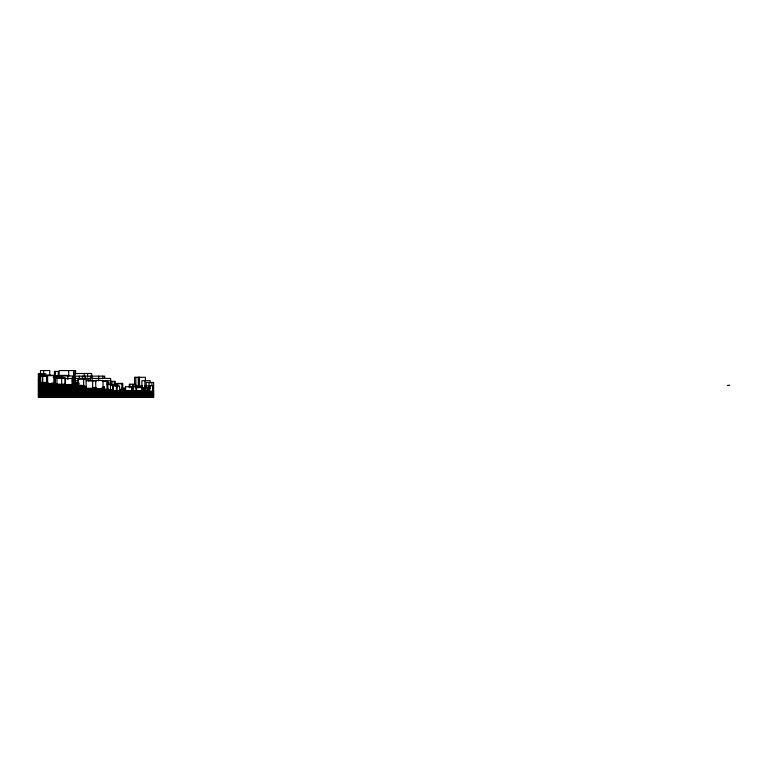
<?xml version="1.0" encoding="UTF-8"?>
<svg xmlns="http://www.w3.org/2000/svg" width="768" height="768" viewBox="0 0 768 768"><rect width="100%" height="100%" fill="white"/><g stroke="black" fill="none" stroke-linecap="round" stroke-linejoin="round"><path stroke-width="1.15" d="M45.84 373.718L38.4 373.718L38.4 397.45L153.619 397.45L153.619 382.474L146.179 382.474L146.179 386.794M38.4 374.122L40.042 374.122M38.4 374.237L41.626 374.237M38.4 374.813L44.198 374.813M41.645 374.986L50.323 374.986M50.544 375.331L54.941 375.331M60.317 375.389L68.726 375.389M41.606 375.734L53.837 375.619L53.837 383.626M55.296 376.022L72.73 375.965L72.586 385.354M53.76 376.138L62.544 376.138L62.544 378.211M38.4 376.253L46.502 376.253L46.502 382.474M57.494 376.541L60.912 376.541M53.405 376.829L58.272 376.829M72.134 377.29L74.87 377.29L74.87 379.363M53.261 377.462L59.261 377.462M59.059 377.866L65.261 377.866M72.374 378.442L110.678 378.442L110.678 385.354M72.701 378.499L65.472 378.499L65.472 384.778M78.106 379.248L88.915 379.248L88.915 381.35M38.4 380.4L38.918 380.4M86.074 380.688L96.422 380.688M72.202 380.746L74.122 380.746M74.63 380.746L78.096 380.746M96.499 380.746L90.422 380.746L90.422 376.138M102.278 380.746L110.678 380.746M38.4 381.322L38.726 374.122M102.365 381.437L107.894 381.437L107.894 389.405M38.4 381.898L39.13 381.898M38.4 382.474L47.981 382.474L47.981 383.05L38.4 383.05M72.422 382.474L77.923 382.474L77.942 385.93M51.523 383.05L54.48 383.05L54.413 383.626M79.181 383.05L77.28 383.05L77.28 385.93M107.078 383.05L110.678 383.05M117.005 383.395L122.726 383.395L122.746 389.962M38.4 383.626L56.966 383.626M114.845 383.798L122.285 383.741L122.285 390.058M38.4 384.202L65.472 384.202M135.898 384.259L129.302 384.259L129.302 387.686M106.886 384.547L111.85 384.547M38.4 384.778L75.686 384.778M111.619 384.72L116.256 384.72M72.384 384.922L75.686 384.922M38.4 385.354L81.965 385.354L81.955 385.93M117.504 385.354L110.458 385.354L110.4 390.538M153.619 385.642L149.453 385.642L149.453 391.114M38.4 385.93L84.691 385.93L84.614 386.506M150.442 385.93L144.634 385.93L144.634 388.003M38.4 386.506L86.381 386.506M125.414 386.736L142.426 386.736M38.4 387.082L86.16 387.082M92.678 387.082L93.139 387.658M38.4 387.658L86.16 387.658M92.678 387.658L96.413 387.658M149.51 387.658L143.366 387.658L143.405 391.114M152.947 387.658L153.619 387.658M38.4 388.234L95.731 388.234L95.808 387.658M101.011 388.234L103.133 388.234M121.91 388.234L125.645 388.234M149.962 388.234L147.629 388.234L147.629 391.114M38.4 388.81L104.813 388.81L104.813 389.386M122.131 388.81L125.645 388.81M122.045 388.954L125.088 388.954M38.4 389.386L108.778 389.386L108.778 389.962M119.568 389.386L124.781 389.386M122.045 389.53L124.781 389.53M38.4 389.962L111.686 389.962L111.686 391.114M123.974 389.962L125.808 389.962M108.307 390.106L111.686 390.106M38.4 390.538L138.643 390.538L138.643 391.114M141.283 390.538L144.413 390.538M110.083 390.682L144.144 390.682L144.144 391.69M38.4 391.114L153.619 391.114M123.581 391.258L125.674 391.258M135.946 391.258L141.283 391.258M141.984 391.258L147.178 391.258M38.4 391.69L153.619 391.69M38.4 392.266L153.619 392.266M38.4 392.842L153.619 392.842M38.4 393.418L153.619 393.418M38.4 393.994L153.619 393.994M38.4 394.57L153.619 394.57M38.4 395.146L153.619 395.146M38.4 395.722L153.619 395.722M38.4 396.298L153.619 396.298M38.4 396.874L153.619 396.874M152.592 385.642L152.592 391.114M151.91 382.474L151.91 385.718M150.173 383.002L150.173 380.688L141.869 380.688L142.003 391.114M150.096 385.93L150.096 389.04M149.059 382.474L149.059 386.794M148.944 388.234L148.944 391.114M147.178 391.114L147.178 391.69M146.928 387.658L146.928 391.114M146.515 391.114L146.515 391.69M145.392 380.746L145.392 377.29L134.563 377.29L134.563 384.202M145.114 387.658L145.114 391.114M144.912 380.688L144.912 386.477M144.912 387.658L144.912 391.114M143.568 387.658L143.568 391.114M142.886 391.114L142.886 387.658L136.675 387.658L136.675 391.114M142.694 390.538L142.694 391.114M142.358 391.114L142.416 385.872L133.094 385.872L133.094 387.965M142.234 390.538L142.234 391.114M141.792 385.872L141.792 387.965M139.507 377.29L139.507 385.354M139.075 377.29L139.075 385.354M138.912 377.29L138.912 385.354M138.24 377.29L138.24 385.354M136.061 386.736L135.994 391.114L135.946 390.538M135.859 377.29L135.859 385.354M135.456 385.872L135.456 387.965M133.526 386.736L133.45 391.114M132.739 384.259L132.739 387.686M132.624 390.538L132.624 391.114M131.99 386.736L131.99 391.114M131.885 386.736L131.885 391.114M129.936 384.259L129.936 387.686M128.054 390.538L128.054 391.114M125.491 386.736L125.414 391.114M124.781 388.234L124.781 388.81M124.781 388.954L124.781 391.114M124.627 389.386L124.627 391.114M124.512 389.386L124.512 389.962M124.042 389.386L124.042 389.962M123.149 389.386L123.149 389.962M123.005 388.234L123.005 390.154M122.592 389.386L122.65 391.114M122.15 383.395L122.15 389.347M120.96 390.538L120.96 391.114M120.134 389.386L120.134 391.114M119.549 390.538L119.549 385.987L112.781 385.987L112.752 391.114M117.696 383.741L117.696 386.899M117.062 383.741L117.178 390.538M116.64 383.741L116.64 385.843M116.419 385.987L116.419 390.538M115.67 383.741L115.67 385.843M115.363 384.806L115.363 381.379L110.525 381.379L110.525 384.806M114.23 381.379L114.23 384.806M113.472 385.987L113.472 390.538M112.656 385.354L112.656 390.538M112.042 381.379L112.042 384.806M111.062 389.962L111.062 390.538M110.957 389.962L110.957 390.538M110.813 390.538L110.813 391.114M110.237 390.538L110.237 391.114M109.872 389.962L109.872 390.538M109.507 389.962L109.507 390.538M108.528 389.386L108.528 389.962M108.413 389.386L108.413 389.962M107.942 389.962L107.942 390.538M107.328 389.386L107.328 389.962M106.992 381.437L106.992 389.405M105.139 389.386L105.139 389.962M104.938 389.386L104.938 389.962M104.678 378.442L104.678 376.138L75.418 376.138L75.408 383.05M104.237 389.386L104.198 386.506L103.392 386.506L103.392 389.386M103.68 386.506L103.68 389.386M103.018 388.81L103.046 380.458L95.731 380.458L95.731 388.81M102.826 376.138L102.826 378.442M102.96 388.234L102.96 388.81M98.678 376.138L98.678 380.746M92.678 380.688L92.678 388.234M92.131 376.138L92.131 380.746M91.661 377.03L91.661 373.488L74.813 373.488L74.813 379.392M87.552 373.488L87.552 377.03M86.16 380.688L86.074 388.234M85.373 376.138L85.373 378.442M84.202 373.488L84.202 377.03M83.654 379.248L83.654 387.658M82.426 376.138L82.426 378.442M81.206 385.354L81.206 385.93M79.613 385.354L79.613 385.93M79.267 376.138L79.267 378.442M78.682 383.05L78.682 385.93M78.624 385.354L78.624 385.93M78.336 385.354L78.336 385.93M78.096 378.442L78.106 385.93M76.627 382.474L76.627 385.354M76.426 385.354L76.426 385.93M75.84 383.05L75.84 385.354M75.715 382.474L75.686 385.93M75.61 374.093L75.61 370.55L59.174 370.55L59.174 376.454M75.485 384.778L75.485 385.354M75.149 384.778L75.149 385.354M75.034 384.778L75.034 385.354M74.669 382.474L74.669 385.354M74.63 378.442L74.63 383.05M74.045 370.55L74.045 377.635M74.122 378.442L74.122 383.05M73.872 378.442L73.872 380.746M73.997 384.778L73.997 385.354M73.546 370.55L73.546 377.635M73.286 382.474L73.286 385.354M72.384 384.778L72.384 385.354M72.048 378.499L72.048 384.778M68.698 370.55L68.698 376.454M67.843 375.965L67.843 379.526M64.954 384.202L64.954 378.154L54.998 378.154L54.998 384.202M61.69 378.154L61.69 384.202M58.282 377.242L58.282 371.414L54.403 371.414L54.403 377.242M56.966 378.154L56.966 384.202M55.498 371.414L55.498 377.242M55.171 377.462L55.171 383.626M54.749 371.414L54.749 377.242M49.776 374.822L49.776 370.55L40.474 370.55L40.474 374.822M47.616 375.734L47.616 383.05M47.414 375.619L47.414 383.626M46.79 382.474L46.79 383.05M43.68 370.55L43.68 374.822M42.778 376.253L42.778 382.474M42.269 376.253L42.269 382.474M40.358 376.253L40.358 382.474M39.898 376.253L39.898 382.474M39.37 374.813L39.37 377.002M38.63 373.718L38.592 381.898M38.65 383.05L38.65 383.626M729.6 385.354L727.517 385.526L729.6 385.354"/></g></svg>
